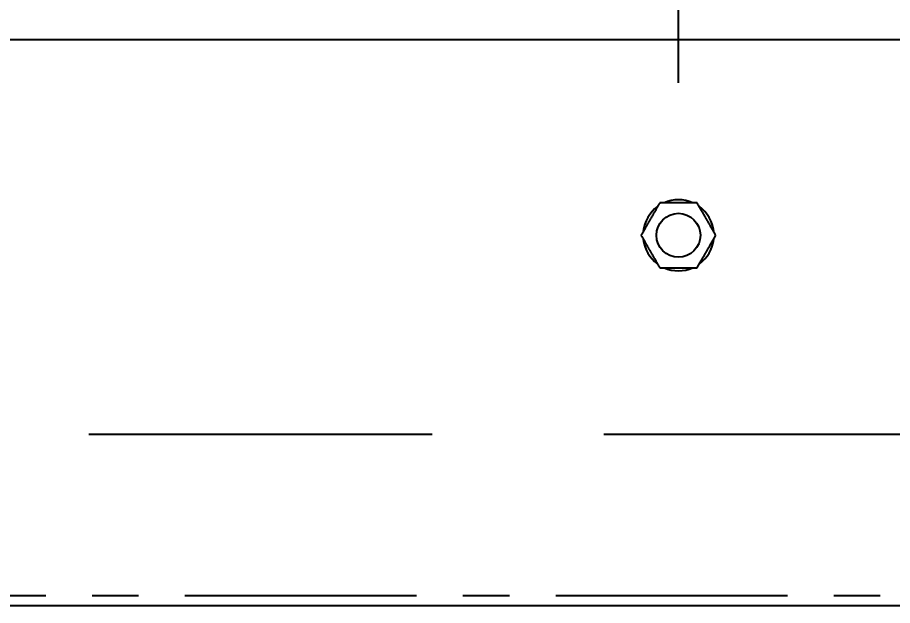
# Model space of a CAD drawing. Header units: millimetres. Extents: x 16200 to 32328, y 18593 to 29476.
# Drawn here: x 16303.88 to 16320.06, y 18966.2 to 18977.07 of the extents above; entities that cross this region are included whole.
import ezdxf

# ---------------------------------------------------------------- set-up
doc = ezdxf.new("R2010")
doc.units = ezdxf.units.MM
doc.header["$LTSCALE"] = 5
doc.linetypes.add('CENTER', pattern=[50.8, 31.75, -6.35, 6.35, -6.35])
doc.linetypes.add('HIDDEN', pattern=[9.525, 6.35, -3.175])
for name, color, linetype in [('CONDENSER-STD-CONTROL', 1, 'Continuous'), ('UNIT', 6, 'Continuous'), ('WS-NO-CONTROL', 3, 'Continuous')]:
    doc.layers.add(name, color=color, linetype=linetype)
doc.styles.add('SUBMITTAL', font='romans.shx', dxfattribs={"width": 0.75})
doc.dimstyles.new('SUBMITTAL', dxfattribs={"dimtxt": 0.09375, "dimasz": 0.09375, "dimexe": 0.03125, "dimexo": 0.0625, "dimgap": 0.0625, "dimtad": 0, "dimdec": 4, "dimzin": 4, "dimdsep": 46, "dimlunit": 4, "dimtxsty": 'SUBMITTAL', "dimcen": 0.09375, "dimclre": 6, "dimadec": 0, "dimazin": 0, "dimtfac": 1, "dimtdec": 0, "dimtofl": 0, "dimtmove": 0, "dimatfit": 3, "dimfxl": 0, "dimfrac": 2, "dimtolj": 1, "dimtzin": 4, "dimarcsym": 0})

# ---------------------------------------------------------------- blocks, each defined once
blk = doc.blocks.new('*D76')
at = {"layer": 'WS-NO-CONTROL', "color": 6, "lineweight": -2}
for p, q in [((16257.946, 18976.129), (16257.946, 19017.259)), ((16316.097, 18975.861), (16316.097, 19017.259))]:
    blk.add_line(p, q, dxfattribs=at)
at = {"layer": 'WS-NO-CONTROL', "color": 3, "lineweight": -2}
for p, q in [((16257.946, 19014.442), (16253.017, 19014.442)), ((16311.168, 19014.442), (16262.876, 19014.442))]:
    blk.add_line(p, q, dxfattribs=at)
at = {"layer": 'WS-NO-CONTROL', "color": 3}
for points in [[(16262.876, 19015.263), (16262.876, 19013.62), (16257.946, 19014.442)], [(16311.168, 19015.263), (16311.168, 19013.62), (16316.097, 19014.442)]]:
    blk.add_solid(points, dxfattribs=at)
at = {"layer": 'WS-NO-CONTROL', "color": 3, "insert": (16234.268, 19014.442), "char_height": 4.9294, "attachment_point": 5, "style": 'SUBMITTAL'}
blk.add_mtext('\\A1;4\'-10 1/8"', dxfattribs=at)

msp = doc.modelspace()

# ---------------------------------------------------------------- linework, layer by layer
at = {"layer": 'CONDENSER-STD-CONTROL', "linetype": 'CENTER', "ltscale": 0.027}
msp.add_line((16272.6792, 18966.3784), (16337.0002, 18966.3784), dxfattribs=at)
at = {"layer": 'UNIT'}
for p, q in [((16334.988, 18976.6588), (16274.6915, 18976.6588)), ((16278.5928, 18966.1963), (16331.0866, 18966.1963))]:
    msp.add_line(p, q, dxfattribs=at)
at = {"layer": 'WS-NO-CONTROL', "linetype": 'HIDDEN', "ltscale": 0.2}
msp.add_lwpolyline([(16288.6115, 18980.1644), (16321.0679, 18980.1644), (16321.0679, 18969.3591), (16288.6115, 18969.3591), (16288.6115, 18980.1644)], dxfattribs=at)
at = {"layer": 'WS-NO-CONTROL'}
msp.add_circle((16316.097, 18973.0438), 0.4062, dxfattribs=at)
for start, end in [(66.10449, 113.89551), (126.10449, 173.89551), (6.10449, 53.89551), (186.10449, 233.89551), (306.10449, 353.89551), (246.10449, 293.89551)]:
    msp.add_arc((16316.097, 18973.0438), 0.6563, start, end, dxfattribs=at)
for points, weights in [([(16315.7506, 18973.6438), (16315.6577, 18973.483), (16315.5773, 18973.3438)], [1.51684751916, 1.63417608309, 1.63417608309]), ([(16316.097, 18973.6438), (16315.9362, 18973.6438), (16315.7506, 18973.6438)], [1.63417608309, 1.63417608309, 1.51684751916]), ([(16316.4434, 18973.6438), (16316.2577, 18973.6438), (16316.097, 18973.6438)], [1.51684751916, 1.63417608309, 1.63417608309]), ([(16316.6166, 18973.3438), (16316.5362, 18973.483), (16316.4434, 18973.6438)], [1.63417608309, 1.63417608309, 1.51684751916]), ([(16315.5773, 18973.3438), (16315.497, 18973.2045), (16315.4041, 18973.0438)], [1.63417608309, 1.63417608309, 1.51684751916]), ([(16316.7898, 18973.0438), (16316.697, 18973.2045), (16316.6166, 18973.3438)], [1.51684751916, 1.63417608309, 1.63417608309]), ([(16315.4041, 18973.0438), (16315.497, 18972.883), (16315.5773, 18972.7438)], [1.51684751916, 1.63417608309, 1.63417608309]), ([(16316.6166, 18972.7438), (16316.697, 18972.883), (16316.7898, 18973.0438)], [1.63417608309, 1.63417608309, 1.51684751916]), ([(16315.5773, 18972.7438), (16315.6577, 18972.6045), (16315.7506, 18972.4438)], [1.63417608309, 1.63417608309, 1.51684751916]), ([(16316.4434, 18972.4438), (16316.5362, 18972.6045), (16316.6166, 18972.7438)], [1.51684751916, 1.63417608309, 1.63417608309]), ([(16315.7506, 18972.4438), (16315.9362, 18972.4438), (16316.097, 18972.4438)], [1.51684751916, 1.63417608309, 1.63417608309]), ([(16316.097, 18972.4438), (16316.2577, 18972.4438), (16316.4434, 18972.4438)], [1.63417608309, 1.63417608309, 1.51684751916])]:
    msp.add_rational_spline(points, weights, degree=2, dxfattribs=at)

# ---------------------------------------------------------------- dimensions: what is measured, and where the dimension line sits
at = {"layer": 'WS-NO-CONTROL', "color": 3}
dim = msp.add_linear_dim(base=(16257.9462, 19014.4417), p1=(16316.097, 18973.0438), p2=(16257.9462, 18973.3122), dimstyle='SUBMITTAL', override={"dimscale": 70.42, "dimtxt": 0.07, "dimasz": 0.07, "dimexe": 0.04, "dimexo": 0.04, "dimgap": 0.03125, "dimdec": 3, "dimzin": 3, "dimclrd": 3, "dimclrt": 3, "dimtdec": 3, "dimtix": 1}, dxfattribs=at)
dim.commit()
dim.dimension.update_dxf_attribs({"geometry": '*D76', "text_midpoint": (16234.2675, 19014.4417), "dimtype": 160})

# ---------------------------------------------------------------- leaders
at = {"layer": 'WS-NO-CONTROL', "annotation_type": 0, "has_hookline": 1, "hookline_direction": 0, "text_width": 57.0471}
msp.add_leader([(16294.0207, 18973.0438), (16359.533, 19027.5105), (16363.6056, 19027.5105)], dimstyle='SUBMITTAL', override={"dimscale": 58.18, "dimasz": 0.07, "dimgap": 0.03, "dimcen": 4.055284, "dimarcsym": 1}, dxfattribs=at)

doc.saveas('drawing.dxf')
